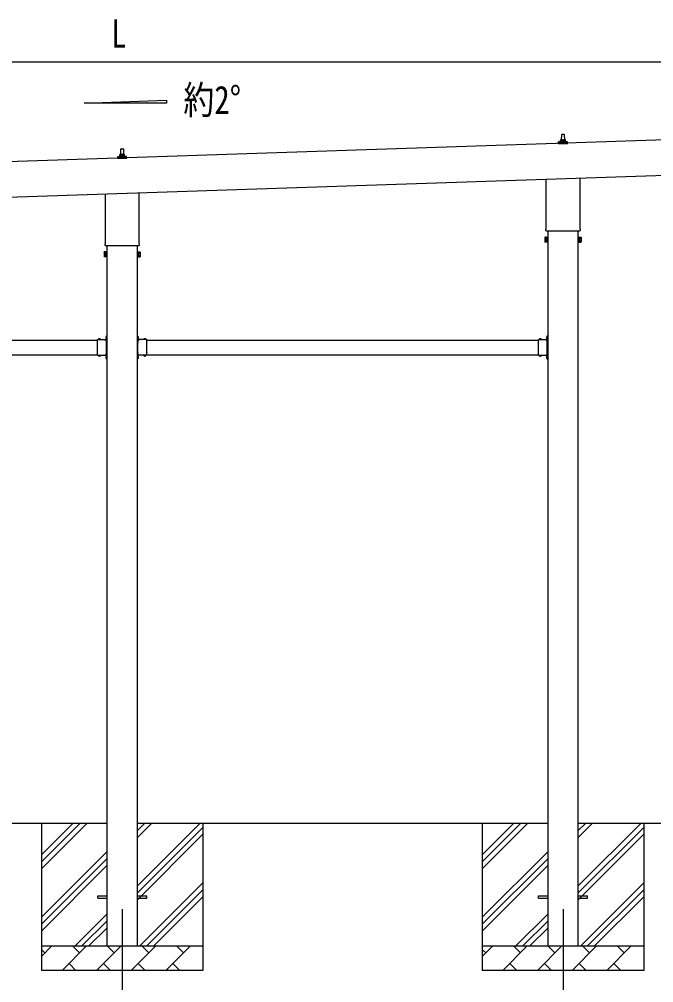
# Model space of a CAD drawing. Units: millimetres, scale not verified. Extents: x -14718 to 14718, y -10395 to 10395.
# Drawn here: x -3524 to -933, y -2126 to 1807 of the extents above; entities that cross this region are included whole.
import ezdxf
from ezdxf.enums import TextEntityAlignment as Align

# ---------------------------------------------------------------- set-up
doc = ezdxf.new("R2010")
doc.units = ezdxf.units.MM
doc.header["$LTSCALE"] = 40
for name, color, linetype in [('0-2_USER1', 3, 'Continuous'), ('0-4_YKK_12', 2, 'Continuous'), ('0-5_YKK_13', 4, 'Continuous'), ('0-6_YKK_A1', 4, 'Continuous'), ('0-7_YKK_D', 6, 'Continuous')]:
    doc.layers.add(name, color=color, linetype=linetype)
doc.styles.add('ＭＳ ゴシック', font='')
doc.styles.get('ＭＳ ゴシック').set_extended_font_data('MS Gothic')

msp = doc.modelspace()

# ---------------------------------------------------------------- linework, layer by layer
at = {"layer": '0-4_YKK_12'}
for p, q in [((-3103.93, -1825.5), (-3103.93, -2217.19)), ((-1303.93, -1825.5), (-1303.93, -2220.5))]:
    msp.add_line(p, q, dxfattribs=at)
at = {"layer": '0-5_YKK_13'}
for p, q in [((-1309.93, 1313.76), (-1309.2, 1337.29)), ((-1308.2, 1338.26), (-1299.66, 1338.26)), ((-1298.66, 1337.29), (-1297.93, 1313.76)), ((-1322.18, 1298.26), (-1322.18, 1305.97)), ((-1285.68, 1298.26), (-1322.18, 1298.26)), ((-1321.8, 1306.76), (-1286.06, 1306.76)), ((-1321.42, 1306.95), (-1314.7, 1308.58)), ((-1314.31, 1308.76), (-1293.55, 1308.76)), ((-1313.93, 1309.55), (-1313.93, 1313.76)), ((-1312.93, 1313.76), (-1294.93, 1313.76)), ((-1293.93, 1309.55), (-1293.93, 1313.76)), ((-1286.45, 1306.95), (-1293.17, 1308.58)), ((-1285.68, 1298.26), (-1285.68, 1305.97)), ((-3109.93, 1253.76), (-3109.2, 1277.29)), ((-3108.2, 1278.26), (-3099.66, 1278.26)), ((-3098.66, 1277.29), (-3097.93, 1253.76)), ((-3122.18, 1238.26), (-3122.18, 1245.97)), ((-3085.68, 1238.26), (-3122.18, 1238.26)), ((-3121.8, 1246.76), (-3086.06, 1246.76)), ((-3121.42, 1246.95), (-3114.7, 1248.58)), ((-3114.31, 1248.76), (-3093.55, 1248.76)), ((-3113.93, 1249.55), (-3113.93, 1253.76)), ((-3112.93, 1253.76), (-3094.93, 1253.76)), ((-3093.93, 1249.55), (-3093.93, 1253.76)), ((-3086.45, 1246.95), (-3093.17, 1248.58)), ((-3085.68, 1238.26), (-3085.68, 1245.97)), ((-1372.23, 954.27), (-1372.23, 1153.85)), ((-1235.63, 1158.4), (-1235.63, 954.27)), ((-3172.23, 894.27), (-3172.23, 1093.85)), ((-3035.63, 1098.4), (-3035.63, 894.27)), ((-1373.93, 945.5), (-1373.93, 951)), ((-1233.93, 951), (-1233.93, 945.5)), ((-1377.93, 916), (-1377.17, 917.31)), ((-1377.93, 916), (-1377.93, 899)), ((-1370.93, 912.41), (-1377.17, 912.41)), ((-1235.99, 942), (-1371.87, 942)), ((-1236.93, 912.41), (-1230.69, 912.41)), ((-1229.93, 916), (-1230.69, 917.31)), ((-1229.93, 916), (-1229.93, 899)), ((-3173.93, 885.5), (-3173.93, 891)), ((-3035.99, 882), (-3171.87, 882)), ((-3033.93, 891), (-3033.93, 885.5)), ((-1377.93, 899), (-1377.17, 897.69)), ((-1370.93, 902.59), (-1377.17, 902.59)), ((-1370.93, 897.69), (-1377.17, 897.69)), ((-1368.43, 898.3), (-1370.93, 898.3)), ((-1239.43, 898.3), (-1236.93, 898.3)), ((-1236.93, 902.59), (-1230.69, 902.59)), ((-1236.93, 897.69), (-1230.69, 897.69)), ((-1229.93, 899), (-1230.69, 897.69)), ((-3177.93, 856), (-3177.17, 857.31)), ((-3177.93, 856), (-3177.93, 839)), ((-3177.93, 839), (-3177.17, 837.69)), ((-3170.93, 852.41), (-3177.17, 852.41)), ((-3170.93, 842.59), (-3177.17, 842.59)), ((-3170.93, 837.69), (-3177.17, 837.69)), ((-3168.43, 838.3), (-3170.93, 838.3)), ((-3039.43, 838.3), (-3036.93, 838.3)), ((-3036.93, 852.41), (-3030.69, 852.41)), ((-3036.93, 842.59), (-3030.69, 842.59)), ((-3036.93, 837.69), (-3030.69, 837.69)), ((-3029.93, 856), (-3030.69, 857.31)), ((-3029.93, 839), (-3030.69, 837.69)), ((-3029.93, 856), (-3029.93, 839)), ((-3168.89, 512.23), (-3168.73, 512.23)), ((-3168.03, 515), (-3166.43, 515)), ((-3168.03, 498.04), (-3168.03, 515)), ((-3168.03, 511.53), (-3168.03, 503.46)), ((-3039.83, 515), (-3041.43, 515)), ((-3039.83, 498.04), (-3039.83, 515)), ((-3039.83, 511.53), (-3039.83, 503.46)), ((-3038.97, 512.23), (-3039.13, 512.23)), ((-1368.89, 512.23), (-1368.73, 512.23)), ((-1368.03, 515), (-1366.43, 515)), ((-1368.03, 498.04), (-1368.03, 515)), ((-1368.03, 511.53), (-1368.03, 503.46)), ((-3204.43, 489.21), (-3204.43, 499.6)), ((-3204.43, 499.6), (-3168.03, 499.6)), ((-3204.43, 447.21), (-3204.43, 487.79)), ((-3201.17, 500.46), (-3201.17, 500.3)), ((-3200.47, 499.6), (-3192.4, 499.6)), ((-3197.56, 499.6), (-3198.88, 502.26)), ((-3195.31, 499.6), (-3193.98, 502.26)), ((-3191.7, 500.46), (-3191.7, 500.3)), ((-3172.13, 507.5), (-3166.43, 507.5)), ((-3168.43, 498), (-3171.43, 498)), ((-3168.03, 508.63), (-3170.69, 509.95)), ((-3168.03, 506.37), (-3170.69, 505.05)), ((-3168.89, 502.76), (-3168.73, 502.76)), ((-3168.43, 489.21), (-3168.43, 496)), ((-3168.43, 447.21), (-3168.43, 487.79)), ((-3166.43, 510.5), (-3168.03, 510.5)), ((-3168.03, 509.5), (-3166.43, 509.5)), ((-3168.03, 505.5), (-3166.43, 505.5)), ((-3166.43, 504.5), (-3168.03, 504.5)), ((-3041.43, 510.5), (-3039.83, 510.5)), ((-3039.83, 509.5), (-3041.43, 509.5)), ((-3035.73, 507.5), (-3041.43, 507.5)), ((-3039.83, 505.5), (-3041.43, 505.5)), ((-3041.43, 504.5), (-3039.83, 504.5)), ((-3039.83, 508.63), (-3037.17, 509.95)), ((-3039.83, 506.37), (-3037.17, 505.05)), ((-3003.43, 499.6), (-3039.83, 499.6)), ((-3039.43, 498), (-3036.43, 498)), ((-3039.43, 489.21), (-3039.43, 496)), ((-3039.43, 447.21), (-3039.43, 487.79)), ((-3038.97, 502.76), (-3039.13, 502.76)), ((-3016.17, 500.46), (-3016.17, 500.3)), ((-3007.4, 499.6), (-3015.47, 499.6)), ((-3012.56, 499.6), (-3013.88, 502.26)), ((-3010.31, 499.6), (-3008.98, 502.26)), ((-3006.7, 500.46), (-3006.7, 500.3)), ((-3003.43, 489.21), (-3003.43, 499.6)), ((-3003.43, 447.21), (-3003.43, 487.79)), ((-1404.43, 489.21), (-1404.43, 499.6)), ((-1404.43, 499.6), (-1368.03, 499.6)), ((-1404.43, 447.21), (-1404.43, 487.79)), ((-1401.17, 500.46), (-1401.17, 500.3)), ((-1400.47, 499.6), (-1392.4, 499.6)), ((-1397.56, 499.6), (-1398.88, 502.26)), ((-1395.31, 499.6), (-1393.98, 502.26)), ((-1391.7, 500.46), (-1391.7, 500.3)), ((-1372.13, 507.5), (-1366.43, 507.5)), ((-1368.43, 498), (-1371.43, 498)), ((-1368.03, 508.63), (-1370.69, 509.95)), ((-1368.03, 506.37), (-1370.69, 505.05)), ((-1368.89, 502.76), (-1368.73, 502.76)), ((-1368.43, 489.21), (-1368.43, 496)), ((-1368.43, 447.21), (-1368.43, 487.79)), ((-1366.43, 510.5), (-1368.03, 510.5)), ((-1368.03, 509.5), (-1366.43, 509.5)), ((-1368.03, 505.5), (-1366.43, 505.5)), ((-1366.43, 504.5), (-1368.03, 504.5)), ((-3204.43, 435.4), (-3204.43, 445.79)), ((-3204.43, 435.4), (-3168.03, 435.4)), ((-3201.17, 434.54), (-3201.17, 434.7)), ((-3200.47, 435.4), (-3192.4, 435.4)), ((-3197.56, 435.4), (-3198.88, 432.74)), ((-3195.31, 435.4), (-3193.98, 432.74)), ((-3191.7, 434.54), (-3191.7, 434.7)), ((-3171.43, 437), (-3168.43, 437)), ((-3168.43, 439), (-3168.43, 445.79)), ((-3168.03, 420), (-3168.03, 436.96)), ((-3039.83, 420), (-3039.83, 436.96)), ((-3003.43, 435.4), (-3039.83, 435.4)), ((-3039.43, 439), (-3039.43, 445.79)), ((-3036.43, 437), (-3039.43, 437)), ((-3016.17, 434.54), (-3016.17, 434.7)), ((-3007.4, 435.4), (-3015.47, 435.4)), ((-3012.56, 435.4), (-3013.88, 432.74)), ((-3010.31, 435.4), (-3008.98, 432.74)), ((-3006.7, 434.54), (-3006.7, 434.7)), ((-3003.43, 435.4), (-3003.43, 445.79)), ((-1404.43, 435.4), (-1404.43, 445.79)), ((-1404.43, 435.4), (-1368.03, 435.4)), ((-1401.17, 434.54), (-1401.17, 434.7)), ((-1400.47, 435.4), (-1392.4, 435.4)), ((-1397.56, 435.4), (-1398.88, 432.74)), ((-1395.31, 435.4), (-1393.98, 432.74)), ((-1391.7, 434.54), (-1391.7, 434.7)), ((-1371.43, 437), (-1368.43, 437)), ((-1368.43, 439), (-1368.43, 445.79)), ((-1368.03, 420), (-1368.03, 436.96)), ((-3168.03, 428.63), (-3170.69, 429.95)), ((-3168.03, 426.37), (-3170.69, 425.05)), ((-3168.89, 432.23), (-3168.73, 432.23)), ((-3168.89, 422.76), (-3168.73, 422.76)), ((-3168.03, 431.53), (-3168.03, 423.46)), ((-3168.03, 429.5), (-3166.43, 429.5)), ((-3168.03, 425.5), (-3166.43, 425.5)), ((-3168.03, 420), (-3166.43, 420)), ((-3039.83, 429.5), (-3041.43, 429.5)), ((-3039.83, 425.5), (-3041.43, 425.5)), ((-3039.83, 420), (-3041.43, 420)), ((-3039.83, 431.53), (-3039.83, 423.46)), ((-3039.83, 428.63), (-3037.17, 429.95)), ((-3039.83, 426.37), (-3037.17, 425.05)), ((-3038.97, 432.23), (-3039.13, 432.23)), ((-3038.97, 422.76), (-3039.13, 422.76)), ((-1368.03, 428.63), (-1370.69, 429.95)), ((-1368.03, 426.37), (-1370.69, 425.05)), ((-1368.89, 432.23), (-1368.73, 432.23)), ((-1368.89, 422.76), (-1368.73, 422.76)), ((-1368.03, 431.53), (-1368.03, 423.46)), ((-1368.03, 429.5), (-1366.43, 429.5)), ((-1368.03, 425.5), (-1366.43, 425.5)), ((-1368.03, 420), (-1366.43, 420)), ((-3203.93, -1771), (-3166.43, -1771)), ((-3203.93, -1780), (-3203.93, -1771)), ((-3203.93, -1780), (-3166.43, -1780)), ((-3041.43, -1771), (-3003.93, -1771)), ((-3041.43, -1780), (-3003.93, -1780)), ((-3003.93, -1780), (-3003.93, -1771)), ((-1403.93, -1771), (-1366.43, -1771)), ((-1403.93, -1780), (-1403.93, -1771)), ((-1403.93, -1780), (-1366.43, -1780)), ((-1241.43, -1771), (-1203.93, -1771)), ((-1241.43, -1780), (-1203.93, -1780)), ((-1203.93, -1780), (-1203.93, -1771))]:
    msp.add_line(p, q, dxfattribs=at)
for points in [[(-1370.93, 897.69), (-1370.93, 917.31), (-1377.17, 917.31)], [(-1370.93, 898.3), (-1370.93, 916.7), (-1368.43, 916.7)], [(-1236.93, 898.3), (-1236.93, 916.7), (-1239.43, 916.7)], [(-1236.93, 897.69), (-1236.93, 917.31), (-1230.69, 917.31)], [(-3170.93, 837.69), (-3170.93, 857.31), (-3177.17, 857.31)], [(-3170.93, 838.3), (-3170.93, 856.7), (-3168.43, 856.7)], [(-3036.93, 838.3), (-3036.93, 856.7), (-3039.43, 856.7)], [(-3036.93, 837.69), (-3036.93, 857.31), (-3030.69, 857.31)], [(-3166.43, 500), (-3166.43, 506), (-3166.43, 509), (-3166.43, 515)], [(-3041.43, 500), (-3041.43, 506), (-3041.43, 509), (-3041.43, 515)], [(-1366.43, 500), (-1366.43, 506), (-1366.43, 509), (-1366.43, 515)], [(-3168.43, 496), (-3171.43, 496), (-3171.43, 499.6)], [(-3039.43, 496), (-3036.43, 496), (-3036.43, 499.6)], [(-1368.43, 496), (-1371.43, 496), (-1371.43, 499.6)], [(-3168.43, 439), (-3171.43, 439), (-3171.43, 435.4)], [(-3166.43, 420), (-3166.43, 426), (-3166.43, 429), (-3166.43, 435)], [(-3041.43, 420), (-3041.43, 426), (-3041.43, 429), (-3041.43, 435)], [(-3039.43, 439), (-3036.43, 439), (-3036.43, 435.4)], [(-1368.43, 439), (-1371.43, 439), (-1371.43, 435.4)], [(-1366.43, 420), (-1366.43, 426), (-1366.43, 429), (-1366.43, 435)]]:
    msp.add_lwpolyline(points, dxfattribs=at)
for points in [[(-1368.43, 897), (-1368.43, 918), (-1366.43, 918), (-1366.43, 897)], [(-1239.43, 897), (-1239.43, 918), (-1241.43, 918), (-1241.43, 897)], [(-3168.43, 837), (-3168.43, 858), (-3166.43, 858), (-3166.43, 837)], [(-3039.43, 837), (-3039.43, 858), (-3041.43, 858), (-3041.43, 837)]]:
    msp.add_lwpolyline(points, close=True, dxfattribs=at)
for centre, radius, start, end in [((-1308.2, 1337.26), 1, 90, 178.60509), ((-1299.66, 1337.26), 1, 1.39491, 90), ((-1321.18, 1305.97), 1, 103.62699, 180), ((-1314.93, 1309.55), 1, 283.62699, 0), ((-1309.85, 1313.13), 4.13, 90, 171.17633), ((-1312.93, 1312.76), 1, 90, 180), ((-1300.6, 1313.76), 4.83, 133.60282, 180), ((-1307.26, 1313.76), 4.83, 0, 46.39718), ((-1298.02, 1313.13), 4.13, 8.82367, 90), ((-1294.93, 1312.76), 1, 0, 90), ((-1292.93, 1309.55), 1, 180, 256.37301), ((-1286.68, 1305.97), 1, 0, 76.37301), ((-3108.2, 1277.26), 1, 90, 178.60509), ((-3099.66, 1277.26), 1, 1.39491, 90), ((-3121.18, 1245.97), 1, 103.62699, 180), ((-3114.93, 1249.55), 1, 283.62699, 0), ((-3109.85, 1253.13), 4.13, 90, 171.17633), ((-3112.93, 1252.76), 1, 90, 180), ((-3100.6, 1253.76), 4.83, 133.60282, 180), ((-3107.26, 1253.76), 4.83, 0, 46.39718), ((-3098.02, 1253.13), 4.13, 8.82367, 90), ((-3094.93, 1252.76), 1, 0, 90), ((-3092.93, 1249.55), 1, 180, 256.37301), ((-3086.68, 1245.97), 1, 0, 76.37301), ((-1369.93, 951), 4, 125.09963, 180), ((-1369.93, 945.5), 4, 180, 194.47751), ((-1369.93, 945.5), 4, 194.47751, 241.04498), ((-1237.93, 945.5), 4, 298.95502, 345.52249), ((-1237.93, 951), 4, 0, 54.90037), ((-1237.93, 945.5), 4, 345.52249, 0), ((-1373.59, 914.86), 4.34, 145.61575, 214.38425), ((-1361.69, 907.5), 16.24, 162.41205, 197.58795), ((-1234.28, 914.86), 4.34, 325.61575, 34.38425), ((-1246.17, 907.5), 16.24, 342.41205, 17.58795), ((-3169.93, 891), 4, 125.09963, 180), ((-3169.93, 885.5), 4, 180, 194.47751), ((-3169.93, 885.5), 4, 194.47751, 241.04498), ((-3037.93, 885.5), 4, 298.95502, 345.52249), ((-3037.93, 891), 4, 0, 54.90037), ((-3037.93, 885.5), 4, 345.52249, 0), ((-1373.59, 900.14), 4.34, 145.61575, 214.38425), ((-1234.28, 900.14), 4.34, 325.61575, 34.38425), ((-3173.59, 854.86), 4.34, 145.61575, 214.38425), ((-3161.69, 847.5), 16.24, 162.41205, 197.58795), ((-3173.59, 840.14), 4.34, 145.61575, 214.38425), ((-3034.28, 854.86), 4.34, 325.61575, 34.38425), ((-3046.17, 847.5), 16.24, 342.41205, 17.58795), ((-3034.28, 840.14), 4.34, 325.61575, 34.38425), ((-3164.13, 507.5), 7, 140.87645, 180), ((-3168.89, 511.37), 0.862, 90, 140.87645), ((-3168.73, 511.53), 0.7, 0, 90), ((-3039.13, 511.53), 0.7, 90, 180), ((-3038.97, 511.37), 0.862, 39.12355, 90), ((-3043.73, 507.5), 7, 0, 39.12355), ((-1364.13, 507.5), 7, 140.87645, 180), ((-1368.89, 511.37), 0.862, 90, 140.87645), ((-1368.73, 511.53), 0.7, 0, 90), ((-3205.13, 488.5), 1, 314.427, 45.573), ((-3200.47, 500.3), 0.7, 180, 270), ((-3200.3, 500.46), 0.862, 129.12355, 180), ((-3196.43, 495.7), 7, 90, 129.12355), ((-3196.43, 495.7), 7, 50.87645, 90), ((-3192.4, 500.3), 0.7, 270, 0), ((-3192.56, 500.46), 0.862, 0, 50.87645), ((-3164.13, 507.5), 7, 180, 219.12355), ((-3168.89, 503.63), 0.862, 219.12355, 270), ((-3168.73, 503.46), 0.7, 270, 0), ((-3167.73, 488.5), 1, 134.427, 225.573), ((-3168.43, 500), 2, 270, 0), ((-3039.43, 500), 2, 180, 270), ((-3039.13, 503.46), 0.7, 180, 270), ((-3040.13, 488.5), 1, 314.427, 45.573), ((-3038.97, 503.63), 0.862, 270, 320.87645), ((-3043.73, 507.5), 7, 320.87645, 0), ((-3015.47, 500.3), 0.7, 180, 270), ((-3015.3, 500.46), 0.862, 129.12355, 180), ((-3011.43, 495.7), 7, 90, 129.12355), ((-3011.43, 495.7), 7, 50.87645, 90), ((-3007.4, 500.3), 0.7, 270, 0), ((-3007.56, 500.46), 0.862, 0, 50.87645), ((-3002.73, 488.5), 1, 134.427, 225.573), ((-1405.13, 488.5), 1, 314.427, 45.573), ((-1400.47, 500.3), 0.7, 180, 270), ((-1400.3, 500.46), 0.862, 129.12355, 180), ((-1396.43, 495.7), 7, 90, 129.12355), ((-1396.43, 495.7), 7, 50.87645, 90), ((-1392.4, 500.3), 0.7, 270, 0), ((-1392.56, 500.46), 0.862, 0, 50.87645), ((-1364.13, 507.5), 7, 180, 219.12355), ((-1368.89, 503.63), 0.862, 219.12355, 270), ((-1368.73, 503.46), 0.7, 270, 0), ((-1367.73, 488.5), 1, 134.427, 225.573), ((-1368.43, 500), 2, 270, 0), ((-3205.13, 446.5), 1, 314.427, 45.573), ((-3200.47, 434.7), 0.7, 90, 180), ((-3200.3, 434.54), 0.862, 180, 230.87645), ((-3196.43, 439.3), 7, 230.87645, 270), ((-3196.43, 439.3), 7, 270, 309.12355), ((-3192.4, 434.7), 0.7, 0, 90), ((-3192.56, 434.54), 0.862, 309.12355, 0), ((-3167.73, 446.5), 1, 134.427, 225.573), ((-3168.43, 435), 2, 0, 90), ((-3039.43, 435), 2, 90, 180), ((-3040.13, 446.5), 1, 314.427, 45.573), ((-3015.47, 434.7), 0.7, 90, 180), ((-3015.3, 434.54), 0.862, 180, 230.87645), ((-3011.43, 439.3), 7, 230.87645, 270), ((-3011.43, 439.3), 7, 270, 309.12355), ((-3007.4, 434.7), 0.7, 0, 90), ((-3007.56, 434.54), 0.862, 309.12355, 0), ((-3002.73, 446.5), 1, 134.427, 225.573), ((-1405.13, 446.5), 1, 314.427, 45.573), ((-1400.47, 434.7), 0.7, 90, 180), ((-1400.3, 434.54), 0.862, 180, 230.87645), ((-1396.43, 439.3), 7, 230.87645, 270), ((-1396.43, 439.3), 7, 270, 309.12355), ((-1392.4, 434.7), 0.7, 0, 90), ((-1392.56, 434.54), 0.862, 309.12355, 0), ((-1367.73, 446.5), 1, 134.427, 225.573), ((-1368.43, 435), 2, 0, 90), ((-3164.13, 427.5), 7, 140.87645, 180), ((-3164.13, 427.5), 7, 180, 219.12355), ((-3168.89, 431.37), 0.862, 90, 140.87645), ((-3168.89, 423.63), 0.862, 219.12355, 270), ((-3168.73, 431.53), 0.7, 0, 90), ((-3168.73, 423.46), 0.7, 270, 0), ((-3039.13, 431.53), 0.7, 90, 180), ((-3039.13, 423.46), 0.7, 180, 270), ((-3038.97, 431.37), 0.862, 39.12355, 90), ((-3038.97, 423.63), 0.862, 270, 320.87645), ((-3043.73, 427.5), 7, 0, 39.12355), ((-3043.73, 427.5), 7, 320.87645, 0), ((-1364.13, 427.5), 7, 140.87645, 180), ((-1364.13, 427.5), 7, 180, 219.12355), ((-1368.89, 431.37), 0.862, 90, 140.87645), ((-1368.89, 423.63), 0.862, 219.12355, 270), ((-1368.73, 431.53), 0.7, 0, 90), ((-1368.73, 423.46), 0.7, 270, 0)]:
    msp.add_arc(centre, radius, start, end, dxfattribs=at)
at = {"layer": '0-6_YKK_A1'}
for p, q in [((-3259.25, 1464.69), (-2923.25, 1477.1)), ((-2923.25, 1464.69), (-3259.25, 1464.69)), ((-2923.25, 1477.1), (-2923.25, 1464.69)), ((-413.09, 1330.87), (-5805.16, 1151.16)), ((-5800.33, 1006.24), (-408.26, 1185.98)), ((-1366.43, 942), (-1366.43, -1975.5)), ((-1241.43, -1975.5), (-1241.43, 942)), ((-3166.43, 882), (-3166.43, -1975.5)), ((-3041.43, -1975.5), (-3041.43, 882)), ((-4803.43, 497.5), (-3204.43, 497.5)), ((-3003.43, 497.5), (-1404.43, 497.5)), ((-4803.43, 437.5), (-3204.43, 437.5)), ((-3171.43, 437.5), (-3166.93, 437.5)), ((-3036.43, 437.5), (-3040.93, 437.5)), ((-3003.43, 437.5), (-1404.43, 437.5)), ((-1371.43, 437.5), (-1366.93, 437.5)), ((-3166.43, -1475.5), (-4841.43, -1475.5)), ((-3433.93, -1475.5), (-3433.93, -2075.5)), ((-3433.93, -1660.55), (-3248.88, -1475.5)), ((-3433.93, -1632.27), (-3277.16, -1475.5)), ((-3433.93, -1603.98), (-3305.45, -1475.5)), ((-1366.43, -1475.5), (-3041.43, -1475.5)), ((-3041.43, -1730.6), (-2786.33, -1475.5)), ((-3041.43, -1532.61), (-2984.32, -1475.5)), ((-3041.43, -1504.32), (-3012.61, -1475.5)), ((-3041.43, -1758.88), (-2773.93, -1491.38)), ((-2773.93, -1475.5), (-2773.93, -2075.5)), ((-1633.93, -1475.5), (-1633.93, -2075.5)), ((-1633.93, -1660.55), (-1448.88, -1475.5)), ((-1633.93, -1632.27), (-1477.16, -1475.5)), ((-1633.93, -1603.98), (-1505.45, -1475.5)), ((-303.05, -1475.5), (-1241.43, -1475.5)), ((-1241.43, -1730.6), (-986.33, -1475.5)), ((-1241.43, -1532.61), (-1184.32, -1475.5)), ((-1241.43, -1504.32), (-1212.61, -1475.5)), ((-1241.43, -1758.88), (-973.93, -1491.38)), ((-973.93, -1475.5), (-973.93, -2075.5)), ((-3041.43, -1787.17), (-2773.93, -1519.67)), ((-1241.43, -1787.17), (-973.93, -1519.67)), ((-3433.93, -1858.54), (-3166.43, -1591.04)), ((-1633.93, -1858.54), (-1366.43, -1591.04)), ((-3433.93, -1886.82), (-3166.43, -1619.32)), ((-3433.93, -1915.11), (-3166.43, -1647.61)), ((-1633.93, -1886.82), (-1366.43, -1619.32)), ((-1633.93, -1915.11), (-1366.43, -1647.61)), ((-3031.77, -1975.5), (-2773.93, -1717.66)), ((-1231.77, -1975.5), (-973.93, -1717.66)), ((-3003.49, -1975.5), (-2773.93, -1745.94)), ((-1203.49, -1975.5), (-973.93, -1745.94)), ((-2975.2, -1975.5), (-2773.93, -1774.23)), ((-1175.2, -1975.5), (-973.93, -1774.23)), ((-3296.33, -1975.5), (-3166.43, -1845.6)), ((-1496.33, -1975.5), (-1366.43, -1845.6)), ((-3268.05, -1975.5), (-3166.43, -1873.88)), ((-1468.05, -1975.5), (-1366.43, -1873.88)), ((-3239.76, -1975.5), (-3166.43, -1902.17)), ((-1439.76, -1975.5), (-1366.43, -1902.17)), ((-3433.93, -1975.5), (-2773.93, -1975.5)), ((-3433.93, -2018.39), (-3391.04, -1975.5)), ((-3419.59, -2004.05), (-3433.93, -1989.71)), ((-3349.62, -2075.5), (-3249.62, -1975.5)), ((-3278.17, -2004.05), (-3306.72, -1975.5)), ((-3208.19, -2075.5), (-3108.19, -1975.5)), ((-3136.75, -2004.05), (-3165.3, -1975.5)), ((-3066.77, -2075.5), (-2966.77, -1975.5)), ((-2995.33, -2004.05), (-3023.88, -1975.5)), ((-2925.35, -2075.5), (-2825.35, -1975.5)), ((-2853.91, -2004.05), (-2882.46, -1975.5)), ((-2777.21, -1975.5), (-2773.93, -1972.22)), ((-1633.93, -1975.5), (-973.93, -1975.5)), ((-1633.93, -2018.39), (-1591.04, -1975.5)), ((-1619.59, -2004.05), (-1633.93, -1989.71)), ((-1549.62, -2075.5), (-1449.62, -1975.5)), ((-1478.17, -2004.05), (-1506.72, -1975.5)), ((-1408.19, -2075.5), (-1308.19, -1975.5)), ((-1336.75, -2004.05), (-1365.3, -1975.5)), ((-1266.77, -2075.5), (-1166.77, -1975.5)), ((-1195.33, -2004.05), (-1223.88, -1975.5)), ((-1125.35, -2075.5), (-1025.35, -1975.5)), ((-1053.91, -2004.05), (-1082.46, -1975.5)), ((-977.21, -1975.5), (-973.93, -1972.22)), ((-2773.93, -2075.5), (-3433.93, -2075.5)), ((-3321.06, -2046.95), (-3292.51, -2075.5)), ((-3179.64, -2046.95), (-3151.09, -2075.5)), ((-3038.22, -2046.95), (-3009.67, -2075.5)), ((-2896.8, -2046.95), (-2868.25, -2075.5)), ((-973.93, -2075.5), (-1633.93, -2075.5)), ((-1521.06, -2046.95), (-1492.51, -2075.5)), ((-1379.64, -2046.95), (-1351.09, -2075.5)), ((-1238.22, -2046.95), (-1209.67, -2075.5)), ((-1096.8, -2046.95), (-1068.25, -2075.5))]:
    msp.add_line(p, q, dxfattribs=at)
for points in [[(-3171.43, 497.5), (-3166.93, 497.5), (-3166.93, 437.5)], [(-3036.43, 497.5), (-3040.93, 497.5), (-3040.93, 437.5)], [(-1371.43, 497.5), (-1366.93, 497.5), (-1366.93, 437.5)]]:
    msp.add_lwpolyline(points, dxfattribs=at)
at = {"layer": '0-7_YKK_D'}
msp.add_line((-565.78, 1631.95), (-5647.63, 1631.95), dxfattribs=at)

# ---------------------------------------------------------------- texts
at = {"layer": '0-2_USER1', "style": 'ＭＳ ゴシック', "width": 0.8}
msp.add_text('約2°', height=115.5, dxfattribs=at).set_placement((-2853.84, 1385.69), align=Align.BOTTOM_LEFT)
at = {"layer": '0-7_YKK_D', "style": 'ＭＳ ゴシック', "width": 0.8}
msp.add_text('L', height=115.5, dxfattribs=at).set_placement((-3148.7, 1656.95), align=Align.BOTTOM_LEFT)

doc.saveas('drawing.dxf')
